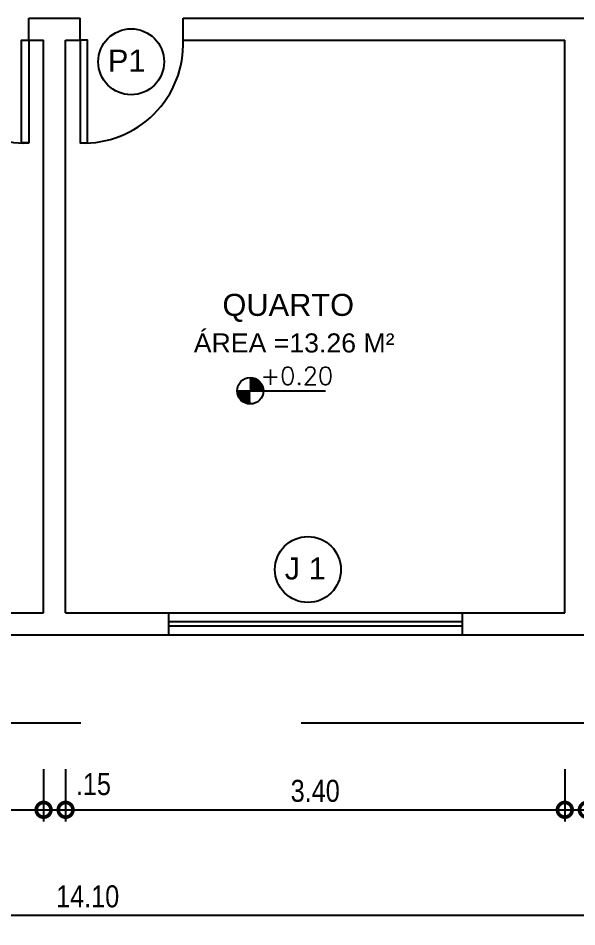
# Model space of a CAD drawing. Extents: x -109 to 1815, y -14679 to 345.
# Drawn here: x 95.16 to 98.97, y -4.45 to 1.74 of the extents above; entities that cross this region are included whole.
import ezdxf
from ezdxf.enums import TextEntityAlignment as Align

# ---------------------------------------------------------------- set-up
doc = ezdxf.new("R2010")
doc.units = 0
doc.header["$MEASUREMENT"] = 0
doc.linetypes.add('HIDDEN', pattern=[0.375, 0.25, -0.125])
doc.layers.get('0').update_dxf_attribs({"linetype": 'CONTINUOUS'})
doc.layers.get('DEFPOINTS').update_dxf_attribs({"linetype": 'CONTINUOUS'})
for name, color, linetype in [('ESPECARQ', 1, 'CONTINUOUS'), ('ESQUADRIA', 2, 'CONTINUOUS'), ('JANELA', 3, 'CONTINUOUS'), ('PAREDE', 6, 'CONTINUOUS'), ('PORTA', 3, 'CONTINUOUS'), ('PROJCASA', 3, 'HIDDEN')]:
    doc.layers.add(name, color=color, linetype=linetype)
doc.styles.add('REGUA120', font='arial.ttf')
doc.styles.add('SIMPLEX', font='techl___.ttf')
doc.styles.add('TFINOS', font='romans.shx', dxfattribs={"height": 0.1})
doc.dimstyles.new('50model', dxfattribs={"dimtxt": 0.15, "dimasz": 0.2, "dimexe": 0.08, "dimexo": 0.2, "dimgap": 0.05, "dimtad": 1, "dimzin": 4, "dimdsep": 46, "dimtxsty": 'SIMPLEX', "dimblk1": 'DOTSMALL', "dimblk2": 'DOTSMALL', "dimsah": 1, "dimcen": 0.2, "dimadec": 0, "dimazin": 0, "dimtfac": 1, "dimtmove": 2, "dimatfit": 3, "dimldrblk": 'DOTSMALL', "dimfxl": 1, "dimtvp": 1, "dimtolj": 1, "dimtzin": 0, "dimarcsym": 0})

# ---------------------------------------------------------------- blocks, each defined once
blk = doc.blocks.new('_DOTSMALL')
at = {"color": 0, "linetype": 'ByBlock', "ltscale": 0.05, "const_width": 0.5}
blk.add_lwpolyline([(-0.0625, 0, 1), (0.0625, 0, 1)], format="xyb", close=True, dxfattribs=at)
blk = doc.blocks.new('*D30')
at = {"layer": 'DEFPOINTS', "color": 0, "transparency": 16777216}
for p in [(88.5847, -4), (102.6847, -3.9756), (102.6847, -4.3672)]:
    blk.add_point(p, dxfattribs=at)
at = {"layer": 'PORTA', "color": 0, "lineweight": -2, "transparency": 16777216}
for p, q in [((88.5847, -4.2), (88.5847, -4.4472)), ((102.6847, -4.1756), (102.6847, -4.4472)), ((88.5847, -4.3672), (102.6847, -4.3672))]:
    blk.add_line(p, q, dxfattribs=at)
at = {"layer": 'PORTA', "color": 0, "lineweight": -2, "transparency": 16777216, "xscale": 0.2, "yscale": 0.2, "zscale": 0.2, "rotation": 180}
blk.add_blockref('_DOTSMALL', (88.5847, -4.3672), dxfattribs=at)
at = {"layer": 'PORTA', "color": 0, "lineweight": -2, "transparency": 16777216, "xscale": 0.2, "yscale": 0.2, "zscale": 0.2}
blk.add_blockref('_DOTSMALL', (102.6847, -4.3672), dxfattribs=at)
at = {"layer": 'PORTA', "color": 0, "transparency": 16777216, "insert": (95.6347, -4.2407), "char_height": 0.15, "attachment_point": 5, "style": 'SIMPLEX'}
blk.add_mtext('\\A1;14.10', dxfattribs=at)
blk = doc.blocks.new('*D26')
at = {"layer": 'DEFPOINTS', "color": 0, "transparency": 16777216}
for p in [(95.4847, -3.1736), (98.8847, -3.1736), (98.8847, -3.6502)]:
    blk.add_point(p, dxfattribs=at)
at = {"layer": 'PORTA', "color": 0, "lineweight": -2, "transparency": 16777216}
for p, q in [((95.4847, -3.3736), (95.4847, -3.7302)), ((98.8847, -3.3736), (98.8847, -3.7302)), ((95.4847, -3.6502), (98.8847, -3.6502))]:
    blk.add_line(p, q, dxfattribs=at)
at = {"layer": 'PORTA', "color": 0, "lineweight": -2, "transparency": 16777216, "xscale": 0.2, "yscale": 0.2, "zscale": 0.2, "rotation": 180}
blk.add_blockref('_DOTSMALL', (95.4847, -3.6502), dxfattribs=at)
at = {"layer": 'PORTA', "color": 0, "lineweight": -2, "transparency": 16777216, "xscale": 0.2, "yscale": 0.2, "zscale": 0.2}
blk.add_blockref('_DOTSMALL', (98.8847, -3.6502), dxfattribs=at)
at = {"layer": 'PORTA', "color": 0, "transparency": 16777216, "insert": (97.1847, -3.5219), "char_height": 0.15, "attachment_point": 5, "style": 'SIMPLEX'}
blk.add_mtext('\\A1;3.40', dxfattribs=at)
blk = doc.blocks.new('*D24')
at = {"layer": 'DEFPOINTS', "color": 0, "transparency": 16777216}
for p in [(91.3347, -3.1736), (95.3347, -3.1736), (95.3347, -3.6502)]:
    blk.add_point(p, dxfattribs=at)
at = {"layer": 'PORTA', "color": 0, "lineweight": -2, "transparency": 16777216}
for p, q in [((91.3347, -3.3736), (91.3347, -3.7302)), ((95.3347, -3.3736), (95.3347, -3.7302)), ((91.3347, -3.6502), (95.3347, -3.6502))]:
    blk.add_line(p, q, dxfattribs=at)
at = {"layer": 'PORTA', "color": 0, "lineweight": -2, "transparency": 16777216, "xscale": 0.2, "yscale": 0.2, "zscale": 0.2, "rotation": 180}
blk.add_blockref('_DOTSMALL', (91.3347, -3.6502), dxfattribs=at)
at = {"layer": 'PORTA', "color": 0, "lineweight": -2, "transparency": 16777216, "xscale": 0.2, "yscale": 0.2, "zscale": 0.2}
blk.add_blockref('_DOTSMALL', (95.3347, -3.6502), dxfattribs=at)
at = {"layer": 'PORTA', "color": 0, "transparency": 16777216, "insert": (93.3347, -3.5236), "char_height": 0.15, "attachment_point": 5, "style": 'SIMPLEX'}
blk.add_mtext('\\A1;4.00', dxfattribs=at)
blk = doc.blocks.new('*D25')
at = {"layer": 'DEFPOINTS', "color": 0, "transparency": 16777216}
for p in [(95.3347, -3.1736), (95.4847, -3.1736), (95.4847, -3.6502)]:
    blk.add_point(p, dxfattribs=at)
at = {"layer": 'PORTA', "color": 0, "lineweight": -2, "transparency": 16777216}
for p, q in [((95.3347, -3.3736), (95.3347, -3.7302)), ((95.4847, -3.3736), (95.4847, -3.7302)), ((95.3347, -3.6502), (95.4847, -3.6502))]:
    blk.add_line(p, q, dxfattribs=at)
at = {"layer": 'PORTA', "color": 0, "lineweight": -2, "transparency": 16777216, "xscale": 0.2, "yscale": 0.2, "zscale": 0.2, "rotation": 180}
blk.add_blockref('_DOTSMALL', (95.3347, -3.6502), dxfattribs=at)
at = {"layer": 'PORTA', "color": 0, "lineweight": -2, "transparency": 16777216, "xscale": 0.2, "yscale": 0.2, "zscale": 0.2}
blk.add_blockref('_DOTSMALL', (95.4847, -3.6502), dxfattribs=at)
at = {"layer": 'PORTA', "color": 0, "transparency": 16777216, "insert": (95.674, -3.4761), "char_height": 0.15, "attachment_point": 5, "style": 'SIMPLEX'}
blk.add_mtext('\\A1;.15', dxfattribs=at)
blk = doc.blocks.new('*D27')
at = {"layer": 'DEFPOINTS', "color": 0, "transparency": 16777216}
for p in [(98.8847, -3.1736), (99.0347, -3.1736), (99.0347, -3.6502)]:
    blk.add_point(p, dxfattribs=at)
at = {"layer": 'PORTA', "color": 0, "lineweight": -2, "transparency": 16777216}
for p, q in [((98.8847, -3.3736), (98.8847, -3.7302)), ((99.0347, -3.3736), (99.0347, -3.7302)), ((98.8847, -3.6502), (99.0347, -3.6502))]:
    blk.add_line(p, q, dxfattribs=at)
at = {"layer": 'PORTA', "color": 0, "lineweight": -2, "transparency": 16777216, "xscale": 0.2, "yscale": 0.2, "zscale": 0.2, "rotation": 180}
blk.add_blockref('_DOTSMALL', (98.8847, -3.6502), dxfattribs=at)
at = {"layer": 'PORTA', "color": 0, "lineweight": -2, "transparency": 16777216, "xscale": 0.2, "yscale": 0.2, "zscale": 0.2}
blk.add_blockref('_DOTSMALL', (99.0347, -3.6502), dxfattribs=at)
at = {"layer": 'PORTA', "color": 0, "transparency": 16777216, "insert": (99.2202, -3.4919), "char_height": 0.15, "attachment_point": 5, "style": 'SIMPLEX'}
blk.add_mtext('\\A1;.15', dxfattribs=at)

msp = doc.modelspace()

# ---------------------------------------------------------------- hatches: boundary and pattern name
at = {"layer": 'PORTA'}
h = msp.add_hatch(dxfattribs=at)
h.set_pattern_fill('ANSI31', color=1, scale=0.0012, style=0)
h.set_pattern_definition([(45, (80.4552688, -16.54731), (-0.00269407684, 0.00269407684), [])])
h.paths.add_polyline_path([(96.8327, -0.7955, 0.414214), (96.7427, -0.7055), (96.7427, -0.7955)])
h.paths.add_polyline_path([(96.6527, -0.7955, 0.414214), (96.7427, -0.8855), (96.7427, -0.7955)])

# ---------------------------------------------------------------- linework, layer by layer
at = {"layer": 'ESQUADRIA'}
for p, q in [((96.1847, -2.3077), (98.1847, -2.3077)), ((96.1847, -2.4577), (98.1847, -2.4577))]:
    msp.add_line(p, q, dxfattribs=at)
at = {"layer": 'JANELA', "color": 3}
for p, q in [((96.1847, -2.3677), (98.1847, -2.3677)), ((96.1847, -2.3977), (98.1847, -2.3977)), ((96.1847, -2.3977), (98.1847, -2.3977))]:
    msp.add_line(p, q, dxfattribs=at)
at = {"layer": 'PAREDE'}
for p, q in [((95.2347, 1.7423), (95.5847, 1.7423)), ((95.2347, 1.5923), (95.2347, 1.7423)), ((95.5847, 1.5923), (95.5847, 1.7423)), ((96.2847, 1.7423), (99.0347, 1.7423)), ((96.2847, 1.5923), (96.2847, 1.7423)), ((95.2347, 1.5923), (95.3347, 1.5923)), ((95.2347, 1.5923), (95.3347, 1.5923)), ((95.3347, -2.3077), (95.3347, 1.5923)), ((95.4847, 1.5923), (95.5847, 1.5923)), ((95.4847, -2.3077), (95.4847, 1.5923)), ((96.2847, 1.5923), (98.8847, 1.5923)), ((98.8847, -2.3077), (98.8847, 1.5923)), ((94.1847, -2.3077), (95.3347, -2.3077)), ((95.4847, -2.3077), (96.1847, -2.3077)), ((96.1847, -2.3077), (96.1847, -2.4577)), ((98.1847, -2.3077), (98.8847, -2.3077)), ((98.1847, -2.3077), (98.1847, -2.4577)), ((94.1847, -2.4577), (96.1847, -2.4577)), ((98.1847, -2.4577), (101.7847, -2.4577))]:
    msp.add_line(p, q, dxfattribs=at)
at = {"layer": 'PORTA', "color": 3}
for points in [[(95.2347, 1.5923), (95.2347, 0.8923), (95.1847, 0.8923), (95.1847, 1.5923)], [(95.5847, 1.5923), (95.5847, 0.8923), (95.6347, 0.8923), (95.6347, 1.5923)]]:
    msp.add_lwpolyline(points, close=True, dxfattribs=at)
at = {"layer": 'PORTA', "color": 1}
msp.add_lwpolyline([(96.6527, -0.7955), (97.2527, -0.7955), (97.2527, -0.7955)], dxfattribs=at)
for centre, radius in [((95.9311, 1.4456), 0.2244), ((96.7427, -0.7955), 0.09), ((97.1351, -2.0135), 0.2244)]:
    msp.add_circle(centre, radius, dxfattribs=at)
for centre, start, end in [((95.2097, 1.5673), 177.8789, 272.1211), ((95.6097, 1.5673), 267.8789, 2.1211)]:
    msp.add_arc(centre, 0.6755, start, end, dxfattribs=at)
at = {"layer": 'PROJCASA', "ltscale": 12}
msp.add_line((88.0882, -3.0577), (103.3882, -3.0577), dxfattribs=at)

# ---------------------------------------------------------------- texts
at = {"layer": 'ESPECARQ', "style": 'REGUA120'}
msp.add_text('ÁREA =13.26 M²', height=0.13, dxfattribs=at).set_placement((96.3575, -0.5349))
at = {"layer": 'PORTA', "color": 3, "style": 'REGUA120'}
for s, p in [('P1', (95.7728, 1.3779)), ('QUARTO', (96.5529, -0.2856)), ('J 1', (96.9769, -2.0812))]:
    msp.add_text(s, height=0.15, dxfattribs=at).set_placement(p)
at = {"layer": 'PORTA', "color": 1, "style": 'TFINOS'}
msp.add_text('+0.20', height=0.12, dxfattribs=at).set_placement((97.0593, -0.7542), align=Align.CENTER)

# ---------------------------------------------------------------- dimensions: what is measured, and where the dimension line sits
at = {"layer": 'PORTA', "color": 1}
for base, p1, p2, picture, middle in [((95.3347, -3.6502), (91.3347, -3.1736), (95.3347, -3.1736), '*D24', (93.3347, -3.5236)), ((98.8847, -3.6502), (95.4847, -3.1736), (98.8847, -3.1736), '*D26', (97.1847, -3.5219)), ((102.6847, -4.3672), (88.5847, -4), (102.6847, -3.9756), '*D30', (95.6347, -4.2407))]:
    dim = msp.add_linear_dim(base=base, p1=p1, p2=p2, dimstyle='50model', dxfattribs=at)
    dim.commit()
    dim.dimension.update_dxf_attribs({"geometry": picture, "text_midpoint": middle})
for base, p1, p2, picture, middle in [((95.4847, -3.6502), (95.3347, -3.1736), (95.4847, -3.1736), '*D25', (95.674, -3.4761)), ((99.0347, -3.6502), (98.8847, -3.1736), (99.0347, -3.1736), '*D27', (99.2202, -3.4919))]:
    dim = msp.add_linear_dim(base=base, p1=p1, p2=p2, dimstyle='50model', dxfattribs=at)
    dim.commit()
    dim.dimension.update_dxf_attribs({"geometry": picture, "text_midpoint": middle, "dimtype": 160})

doc.saveas('drawing.dxf')
